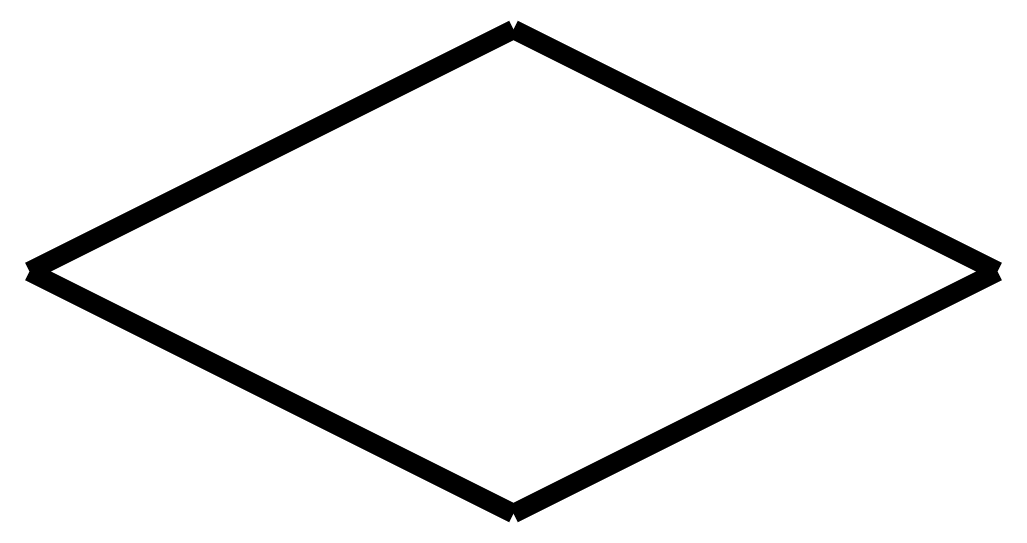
# Model space of a CAD drawing. Extents: x -0.05 to 5.05, y -0.05 to 2.55.
import ezdxf

# ---------------------------------------------------------------- set-up
doc = ezdxf.new("R2010")
doc.units = 0
doc.header["$MEASUREMENT"] = 0
doc.layers.get('0').update_dxf_attribs({"linetype": 'CONTINUOUS'})

msp = doc.modelspace()

# ---------------------------------------------------------------- linework, layer by layer
at = {"const_width": 0.1}
for points in [[(0, 1.25), (2.5, 2.5)], [(5, 1.25), (2.5, 2.5)], [(0, 1.25), (2.5, 0)], [(5, 1.25), (2.5, 0)]]:
    msp.add_lwpolyline(points, dxfattribs=at)

doc.saveas('drawing.dxf')
